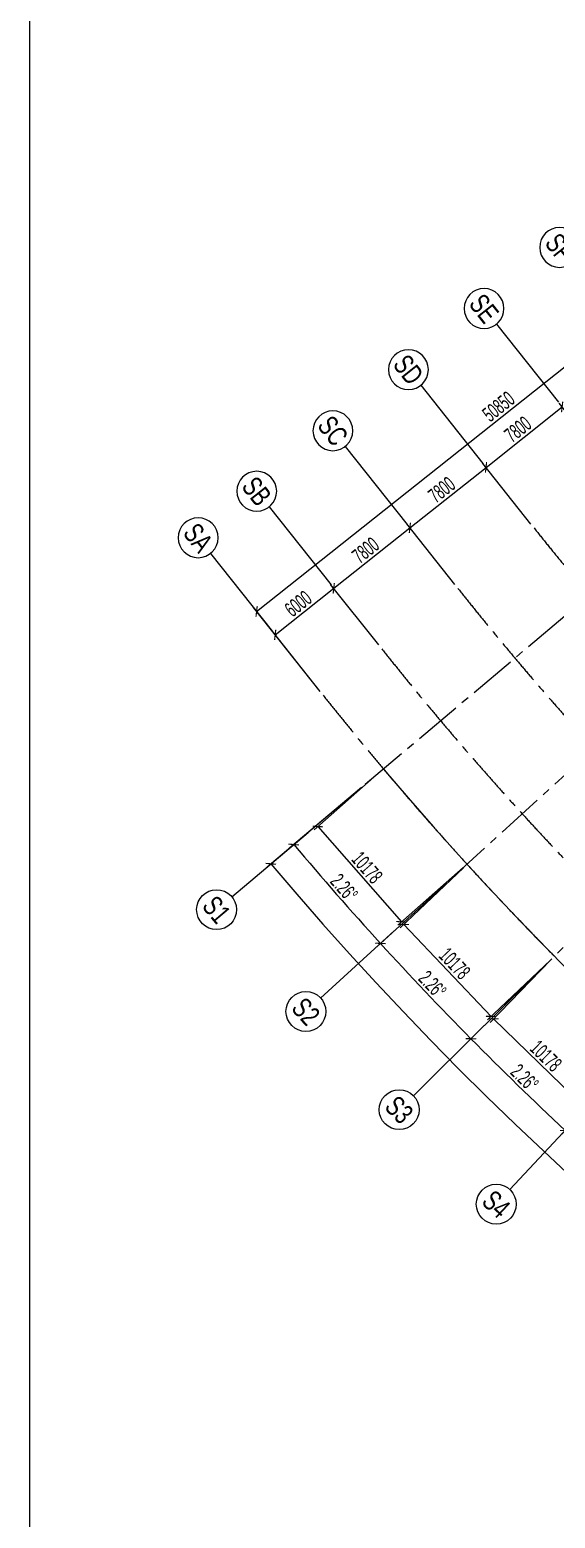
# Model space of a CAD drawing. Extents: x -668578 to 2331563, y -1202445 to 1620273.
# Drawn here: x 1213563 to 1255734, y 63809 to 183210 of the extents above; entities that cross this region are included whole.
import ezdxf
from ezdxf.enums import TextEntityAlignment as Align

# ---------------------------------------------------------------- set-up
doc = ezdxf.new("R2010")
doc.units = 0
doc.linetypes.add('CENTER2', pattern=[28.575, 19.05, -3.175, 3.175, -3.175])
doc.layers.get('0').update_dxf_attribs({"color": 8})
doc.layers.get('Defpoints').update_dxf_attribs({"color": 8})
for name, color, linetype in [('#标注', 8, 'Continuous'), ('#轴线', 8, 'CENTER2'), ('C-SHET-SHBD', 8, 'Continuous'), ('dim', 8, 'Continuous')]:
    doc.layers.add(name, color=color, linetype=linetype)
doc.styles.add('JHZX', font='jrs.shx', dxfattribs={"width": 0.6, "bigfont": 'jhz.shx'})
doc.styles.add('XD2008', font='xd-hzs.shx', dxfattribs={"width": 0.7, "bigfont": 'xd-hztxt.shx'})
doc.dimstyles.new('JZBZ-400', dxfattribs={"dimscale": 400, "dimtxt": 3, "dimasz": 1.5, "dimexe": 1, "dimexo": 1, "dimgap": 0.5, "dimtad": 1, "dimdec": 0, "dimdsep": 46, "dimtxsty": 'JHZX', "dimblk1": 'ARCHTICK', "dimblk2": 'ARCHTICK', "dimsah": 1, "dimcen": 0, "dimclrd": 1, "dimclre": 1, "dimclrt": 2, "dimazin": 2, "dimtfac": 1, "dimtdec": 0, "dimtix": 1, "dimtmove": 0, "dimatfit": 3, "dimfxl": 0, "dimtolj": 1, "dimlwd": -1, "dimlwe": -1, "dimarcsym": 0})

# ---------------------------------------------------------------- blocks, each defined once
blk = doc.blocks.new('_ARCHTICK')
at = {"color": 0, "linetype": 'ByBlock', "const_width": 0.15}
blk.add_lwpolyline([(-0.5, -0.5), (0.5, 0.5)], dxfattribs=at)
blk = doc.blocks.new('*D2939')
at = {"layer": '#标注', "ltscale": 300, "transparency": 16777216}
for p, q in [((-1773, -1481), (-9342, -7863)), ((165914, -92056), (164727, -101884))]:
    blk.add_line(p, q, dxfattribs=at)
blk.add_arc((197092, 166179), 269610, 220.13382, 263.11563, dxfattribs=at)
at = {"layer": 'Defpoints', "color": 0, "ltscale": 300, "transparency": 16777216}
for p in [(197092, 166179), (-1467, -1224), (40380, -53208), (165962, -91659)]:
    blk.add_point(p, dxfattribs=at)
at = {"layer": '#标注', "ltscale": 300, "transparency": 16777216, "xscale": 600, "yscale": 600, "zscale": 600}
for p, rotation in [((-9036, -7605), 130.1338192809485), ((164775, -101487), 353.1156299250187)]:
    blk.add_blockref('_ARCHTICK', p, dxfattribs=dict(at, rotation=rotation))
at = {"layer": '#标注', "ltscale": 300, "transparency": 16777216, "insert": (69342, -70334), "char_height": 1200, "attachment_point": 5, "rotation": 331.62472, "style": 'JHZX'}
blk.add_mtext('\\A1;42.98°', dxfattribs=at)
blk = doc.blocks.new('*D2940')
at = {"layer": '#标注', "ltscale": 300, "transparency": 16777216}
for p, q in [((-1773, -1481), (-7507, -6316)), ((5000, -9200), (-539, -14257))]:
    blk.add_line(p, q, dxfattribs=at)
blk.add_arc((197092, 166179), 267210, 220.13382, 222.39602, dxfattribs=at)
at = {"layer": 'Defpoints', "color": 0, "ltscale": 300, "transparency": 16777216}
for p in [(197092, 166179), (-1467, -1224), (-4917, -8732), (5296, -8931)]:
    blk.add_point(p, dxfattribs=at)
at = {"layer": '#标注', "ltscale": 300, "transparency": 16777216, "xscale": 600, "yscale": 600, "zscale": 600}
for p, rotation in [((-7201, -6058), 130.1338192809474), ((-243, -13988), 312.3960200208107)]:
    blk.add_blockref('_ARCHTICK', p, dxfattribs=dict(at, rotation=rotation))
at = {"layer": '#标注', "ltscale": 300, "transparency": 16777216, "insert": (-3160, -9529), "char_height": 1200, "attachment_point": 5, "rotation": 311.26492, "style": 'JHZX'}
blk.add_mtext('\\A1;2.26°', dxfattribs=at)
blk = doc.blocks.new('*D2941')
at = {"layer": '#标注', "ltscale": 300, "transparency": 16777216}
for p, q in [((5000, -9200), (-539, -14257)), ((12073, -16646), (6738, -21918))]:
    blk.add_line(p, q, dxfattribs=at)
blk.add_arc((197092, 166179), 267210, 222.39602, 224.65822, dxfattribs=at)
at = {"layer": 'Defpoints', "color": 0, "ltscale": 300, "transparency": 16777216}
for p in [(197092, 166179), (5296, -8931), (2145, -16569), (12357, -16365)]:
    blk.add_point(p, dxfattribs=at)
at = {"layer": '#标注', "ltscale": 300, "transparency": 16777216, "xscale": 600, "yscale": 600, "zscale": 600}
for p, rotation in [((-243, -13988), 132.3960200208112), ((7022, -21637), 314.6582207606716)]:
    blk.add_blockref('_ARCHTICK', p, dxfattribs=dict(at, rotation=rotation))
at = {"layer": '#标注', "ltscale": 300, "transparency": 16777216, "insert": (3932, -17297), "char_height": 1200, "attachment_point": 5, "rotation": 313.52712, "style": 'JHZX'}
blk.add_mtext('\\A1;2.26°', dxfattribs=at)
blk = doc.blocks.new('*D2925')
at = {"layer": '#标注', "ltscale": 300, "transparency": 16777216}
for p, q in [((12073, -16646), (6738, -21918)), ((19433, -23807), (14311, -29285))]:
    blk.add_line(p, q, dxfattribs=at)
blk.add_arc((197092, 166179), 267210, 224.65822, 226.92042, dxfattribs=at)
at = {"layer": 'Defpoints', "color": 0, "ltscale": 300, "transparency": 16777216}
for p in [(197092, 166179), (12357, -16365), (19707, -23515), (9510, -24122)]:
    blk.add_point(p, dxfattribs=at)
at = {"layer": '#标注', "ltscale": 300, "transparency": 16777216, "xscale": 600, "yscale": 600, "zscale": 600}
for p, rotation in [((7022, -21637), 134.658220760671), ((14584, -28993), 316.9204201115836)]:
    blk.add_blockref('_ARCHTICK', p, dxfattribs=dict(at, rotation=rotation))
at = {"layer": '#标注', "ltscale": 300, "transparency": 16777216, "insert": (11325, -24779), "char_height": 1200, "attachment_point": 5, "rotation": 315.78932, "style": 'JHZX'}
blk.add_mtext('\\A1;2.26°', dxfattribs=at)
blk = doc.blocks.new('*D2967')
at = {"layer": '#标注', "ltscale": 300, "transparency": 16777216}
for p, q in [((-10182, 12646), (29648, 44259)), ((34745, 37836), (29399, 44572)), ((-5084, 6223), (-10430, 12960))]:
    blk.add_line(p, q, dxfattribs=at)
at = {"layer": 'Defpoints', "color": 0, "ltscale": 300, "transparency": 16777216}
for p in [(29648, 44259), (34994, 37523), (-4835, 5910)]:
    blk.add_point(p, dxfattribs=at)
at = {"layer": '#标注', "ltscale": 300, "transparency": 16777216, "xscale": 600, "yscale": 600, "zscale": 600}
for p, rotation in [((29648, 44259), 38.4388923763239), ((-10182, 12646), 218.4388923763239)]:
    blk.add_blockref('_ARCHTICK', p, dxfattribs=dict(at, rotation=rotation))
at = {"layer": '#标注', "ltscale": 300, "transparency": 16777216, "insert": (9236, 29079), "char_height": 1200, "attachment_point": 5, "rotation": 38.43889, "style": 'JHZX'}
blk.add_mtext('\\A1;50850', dxfattribs=at)
blk = doc.blocks.new('*D2968')
at = {"layer": '#标注', "ltscale": 300, "transparency": 16777216}
for p, q in [((-8690, 10766), (-3990, 14497)), ((-384, 9954), (-4239, 14810)), ((-5084, 6223), (-8938, 11080))]:
    blk.add_line(p, q, dxfattribs=at)
at = {"layer": 'Defpoints', "color": 0, "ltscale": 300, "transparency": 16777216}
for p in [(-3990, 14497), (-136, 9640), (-4835, 5910)]:
    blk.add_point(p, dxfattribs=at)
at = {"layer": '#标注', "ltscale": 300, "transparency": 16777216, "xscale": 600, "yscale": 600, "zscale": 600}
for p, rotation in [((-3990, 14497), 38.43889237632348), ((-8690, 10766), 218.4388923763235)]:
    blk.add_blockref('_ARCHTICK', p, dxfattribs=dict(at, rotation=rotation))
at = {"layer": '#标注', "ltscale": 300, "transparency": 16777216, "insert": (-6837, 13258), "char_height": 1200, "attachment_point": 5, "rotation": 38.43889, "style": 'JHZX'}
blk.add_mtext('\\A1;6000', dxfattribs=at)
blk = doc.blocks.new('*D2969')
at = {"layer": '#标注', "ltscale": 300, "transparency": 16777216}
for p, q in [((-3990, 14497), (2119, 19346)), ((5725, 14803), (1871, 19659)), ((-384, 9954), (-4239, 14810))]:
    blk.add_line(p, q, dxfattribs=at)
at = {"layer": 'Defpoints', "color": 0, "ltscale": 300, "transparency": 16777216}
for p in [(2119, 19346), (5974, 14489), (-136, 9640)]:
    blk.add_point(p, dxfattribs=at)
at = {"layer": '#标注', "ltscale": 300, "transparency": 16777216, "xscale": 600, "yscale": 600, "zscale": 600}
for p, rotation in [((2119, 19346), 38.43889237632329), ((-3990, 14497), 218.4388923763233)]:
    blk.add_blockref('_ARCHTICK', p, dxfattribs=dict(at, rotation=rotation))
at = {"layer": '#标注', "ltscale": 300, "transparency": 16777216, "insert": (-1433, 17548), "char_height": 1200, "attachment_point": 5, "rotation": 38.43889, "style": 'JHZX'}
blk.add_mtext('\\A1;7800', dxfattribs=at)
blk = doc.blocks.new('*D2970')
at = {"layer": '#标注', "ltscale": 300, "transparency": 16777216}
for p, q in [((2119, 19346), (8229, 24195)), ((11835, 19652), (7980, 24508)), ((5725, 14803), (1871, 19659))]:
    blk.add_line(p, q, dxfattribs=at)
at = {"layer": 'Defpoints', "color": 0, "ltscale": 300, "transparency": 16777216}
for p in [(8229, 24195), (12083, 19338), (5974, 14489)]:
    blk.add_point(p, dxfattribs=at)
at = {"layer": '#标注', "ltscale": 300, "transparency": 16777216, "xscale": 600, "yscale": 600, "zscale": 600}
for p, rotation in [((8229, 24195), 38.43889237632435), ((2119, 19346), 218.4388923763243)]:
    blk.add_blockref('_ARCHTICK', p, dxfattribs=dict(at, rotation=rotation))
at = {"layer": '#标注', "ltscale": 300, "transparency": 16777216, "insert": (4677, 22397), "char_height": 1200, "attachment_point": 5, "rotation": 38.43889, "style": 'JHZX'}
blk.add_mtext('\\A1;7800', dxfattribs=at)
blk = doc.blocks.new('*D2971')
at = {"layer": '#标注', "ltscale": 300, "transparency": 16777216}
for p, q in [((8229, 24195), (14338, 29044)), ((17944, 24501), (14090, 29357)), ((11835, 19652), (7980, 24508))]:
    blk.add_line(p, q, dxfattribs=at)
at = {"layer": 'Defpoints', "color": 0, "ltscale": 300, "transparency": 16777216}
for p in [(14338, 29044), (18193, 24188), (12083, 19338)]:
    blk.add_point(p, dxfattribs=at)
at = {"layer": '#标注', "ltscale": 300, "transparency": 16777216, "xscale": 600, "yscale": 600, "zscale": 600}
for p, rotation in [((14338, 29044), 38.43889237632325), ((8229, 24195), 218.4388923763233)]:
    blk.add_blockref('_ARCHTICK', p, dxfattribs=dict(at, rotation=rotation))
at = {"layer": '#标注', "ltscale": 300, "transparency": 16777216, "insert": (10786, 27246), "char_height": 1200, "attachment_point": 5, "rotation": 38.43889, "style": 'JHZX'}
blk.add_mtext('\\A1;7800', dxfattribs=at)
blk = doc.blocks.new('*U2924')
at = {"linetype": 'ByBlock'}
blk.add_line((0, -20), (0, 0), dxfattribs=at)
blk.add_circle((0, -24), 4, dxfattribs=at)
at = {"color": 253, "linetype": 'ByBlock', "style": 'JHZX', "width": 0.75}
blk.add_attdef('AXES', text='', height=4, dxfattribs=at).set_placement((0, -24), align=Align.MIDDLE_CENTER)
blk = doc.blocks.new('*U2976')
at = {"linetype": 'ByBlock'}
blk.add_line((20, 0), (0, 0), dxfattribs=at)
blk.add_circle((24, 0), 4, dxfattribs=at)
at = {"color": 253, "linetype": 'ByBlock', "style": 'JHZX', "width": 0.75}
blk.add_attdef('AXES', text='', height=4, dxfattribs=at).set_placement((24, 0), align=Align.MIDDLE_CENTER)
blk = doc.blocks.new('*D2993')
at = {"layer": '#标注', "transparency": 16777216}
for p, q in [((-148086, 997), (-153164, -3825)), ((-152874, -3550), (-145864, -10930)), ((-141077, -6382), (-146154, -11205))]:
    blk.add_line(p, q, dxfattribs=at)
at = {"layer": 'Defpoints', "color": 0, "transparency": 16777216}
for p in [(-147796, 1273), (-140787, -6107), (-145864, -10930)]:
    blk.add_point(p, dxfattribs=at)
at = {"layer": '#标注', "transparency": 16777216, "xscale": 600, "yscale": 600, "zscale": 600}
for p, rotation in [((-152874, -3550), 133.526908208765), ((-145864, -10930), 313.526908208765)]:
    blk.add_blockref('_ARCHTICK', p, dxfattribs=dict(at, rotation=rotation))
at = {"layer": '#标注', "transparency": 16777216, "insert": (-148789, -6689), "char_height": 1200, "attachment_point": 5, "rotation": 313.52691, "style": 'JHZX'}
blk.add_mtext('\\A1;10178', dxfattribs=at)
blk = doc.blocks.new('*D3024')
at = {"layer": '#标注', "transparency": 16777216}
for p, q in [((-141066, -6393), (-145949, -11413)), ((-145670, -11126), (-138374, -18223)), ((-133770, -13491), (-138653, -18510))]:
    blk.add_line(p, q, dxfattribs=at)
at = {"layer": 'Defpoints', "color": 0, "transparency": 16777216}
for p in [(-140787, -6107), (-133491, -13204), (-138374, -18223)]:
    blk.add_point(p, dxfattribs=at)
at = {"layer": '#标注', "transparency": 16777216, "xscale": 600, "yscale": 600, "zscale": 600}
for p, rotation in [((-145670, -11126), 135.7893196351563), ((-138374, -18223), 315.7893196351563)]:
    blk.add_blockref('_ARCHTICK', p, dxfattribs=dict(at, rotation=rotation))
at = {"layer": '#标注', "transparency": 16777216, "insert": (-141464, -14101), "char_height": 1200, "attachment_point": 5, "rotation": 315.78932, "style": 'JHZX'}
blk.add_mtext('\\A1;10178', dxfattribs=at)
blk = doc.blocks.new('*D3025')
at = {"layer": '#标注', "transparency": 16777216}
for p, q in [((-154810, 8660), (-160074, 4041)), ((-159773, 4305), (-153060, -3346)), ((-148097, 1009), (-153361, -3610))]:
    blk.add_line(p, q, dxfattribs=at)
at = {"layer": 'Defpoints', "color": 0, "transparency": 16777216}
for p in [(-154509, 8923), (-147796, 1273), (-153060, -3346)]:
    blk.add_point(p, dxfattribs=at)
at = {"layer": '#标注', "transparency": 16777216, "xscale": 600, "yscale": 600, "zscale": 600}
for p, rotation in [((-159773, 4305), 131.2647100337552), ((-153060, -3346), 311.2647100337553)]:
    blk.add_blockref('_ARCHTICK', p, dxfattribs=dict(at, rotation=rotation))
at = {"layer": '#标注', "transparency": 16777216, "insert": (-155815, 1007), "char_height": 1200, "attachment_point": 5, "rotation": 311.26471, "style": 'JHZX'}
blk.add_mtext('\\A1;10178', dxfattribs=at)
blk = doc.blocks.new('A3文本框')
at = {"layer": 'Defpoints', "ltscale": 500}
blk.add_lwpolyline([(10, -10), (-420, -10), (-420, 297), (10, 297)], close=True, dxfattribs=at)
at = {"layer": 'C-SHET-SHBD', "style": 'XD2008', "width": 0.7}
for tag, height, p in [('子项名称', 4.5, (-37.49, 35.41)), ('图名', 4.5, (-37.49, 24.27)), ('比例', 3, (-56.3, 8.25)), ('MQJD-01', 3, (-13.24, 2.27))]:
    blk.add_attdef(tag, text='', height=height, dxfattribs=at).set_placement(p, align=Align.CENTER)
blk = doc.blocks.new('A$Caccc0cd0')
at = {"layer": '#标注'}
for p1, p2, picture, middle in [((-154509.1, 8923.4), (-147796.3, 1272.8), '*D3025', (-155815.2, 1007.1)), ((-147796.3, 1272.8), (-140786.8, -6106.7), '*D2993', (-148788.9, -6688.8)), ((-140786.8, -6106.7), (-133491.3, -13203.9), '*D3024', (-141464.3, -14101.4))]:
    dim = blk.add_aligned_dim(p1=p1, p2=p2, distance=-7002.8, dimstyle='JZBZ-400', override={"dimclrd": 256, "dimclre": 256, "dimclrt": 256}, dxfattribs=at)
    dim.commit()
    dim.dimension.update_dxf_attribs({"geometry": picture, "text_midpoint": middle})
blk = doc.blocks.new('DSGDFG')
at = {"layer": '#标注', "ltscale": 300}
blk.add_arc((197092.2, 166179.2), 257800, 220.136073, 263.11563, dxfattribs=at)
at = {"layer": '#轴线', "ltscale": 200}
for p, q in [((-1467, -1223.5), (52211.6, 44032.2)), ((5300.7, -8926), (57146, 38408.6)), ((62298.5, 32984.1), (12368.2, -16353.9))]:
    blk.add_line(p, q, dxfattribs=at)
for radius in [236200, 244000, 251800, 257800]:
    blk.add_arc((197092.2, 166179.2), radius, 218.438892, 265.140584, dxfattribs=at)
at = {"layer": '#标注', "ltscale": 300}
blk.add_blockref('A$Caccc0cd0', (154502.6, -8915.6), dxfattribs=at)
at = {"layer": '#标注'}
ref = blk.add_blockref('*U2976', (20105, 34323.6), dxfattribs=dict(at, xscale=-400, yscale=400, rotation=308.4388857012392))
ref.add_attrib('AXES', 'SF', dxfattribs={"layer": '0', "color": 253, "linetype": 'ByBlock', "height": 1600, "rotation": 308.438886, "style": 'JHZX', "width": 0.75}).set_placement((14136.9, 41843), align=Align.MIDDLE_CENTER)
ref = blk.add_blockref('*U2976', (14039.2, 29420), dxfattribs=dict(at, xscale=-400, yscale=400, rotation=308.4388857012392))
ref.add_attrib('AXES', 'SE', dxfattribs={"layer": '0', "color": 253, "linetype": 'ByBlock', "height": 1600, "rotation": 308.438886, "style": 'JHZX', "width": 0.75}).set_placement((8071.1, 36939.4), align=Align.MIDDLE_CENTER)
ref = blk.add_blockref('*U2976', (7973.3, 24516.4), dxfattribs=dict(at, xscale=-400, yscale=400, rotation=308.4388857012392))
ref.add_attrib('AXES', 'SD', dxfattribs={"layer": '0', "color": 253, "linetype": 'ByBlock', "height": 1600, "rotation": 308.438886, "style": 'JHZX', "width": 0.75}).set_placement((2005.2, 32035.8), align=Align.MIDDLE_CENTER)
ref = blk.add_blockref('*U2976', (1907.4, 19612.8), dxfattribs=dict(at, xscale=-400, yscale=400, rotation=308.4388857012392))
ref.add_attrib('AXES', 'SC', dxfattribs={"layer": '0', "color": 253, "linetype": 'ByBlock', "height": 1600, "rotation": 308.438886, "style": 'JHZX', "width": 0.75}).set_placement((-4060.7, 27132.2), align=Align.MIDDLE_CENTER)
ref = blk.add_blockref('*U2976', (-4202.1, 14763.7), dxfattribs=dict(at, xscale=-400, yscale=400, rotation=308.4388857012392))
ref.add_attrib('AXES', 'SB', dxfattribs={"layer": '0', "color": 253, "linetype": 'ByBlock', "height": 1600, "rotation": 308.438886, "style": 'JHZX', "width": 0.75}).set_placement((-10170.2, 22283.1), align=Align.MIDDLE_CENTER)
ref = blk.add_blockref('*U2976', (-8901.7, 11033.6), dxfattribs=dict(at, xscale=-400, yscale=400, rotation=308.4388857012392))
ref.add_attrib('AXES', 'SA', dxfattribs={"layer": '0', "color": 253, "linetype": 'ByBlock', "height": 1600, "rotation": 308.438886, "style": 'JHZX', "width": 0.75}).set_placement((-14869.8, 18553), align=Align.MIDDLE_CENTER)
at = {"layer": '#标注', "linetype": 'ByBlock'}
for p, xscale, yscale, rotation, values in [((-6056.3, -5088.6), 400, 400, 310.1640212727066, {'AXES': 'S1'}), ((862.1, -12973.5), 399.9999999999999, 399.9999999999999, 312.4261032027308, {'AXES': 'S2'}), ((8086.2, -20579.2), 400.0000000000001, 400.0000000000001, 314.6881851327551, {'AXES': 'S3'}), ((15605, -27893.8), 400, 400, 316.9502670627796, {'AXES': 'S4'})]:
    blk.add_blockref('*U2924', p, dxfattribs=dict(at, xscale=xscale, yscale=yscale, rotation=rotation)).add_auto_attribs(values)
at = {"layer": '#标注', "ltscale": 300}
for base, p1, p2, picture, middle in [((40379.7, -53208.3), (-1467, -1223.5), (165961.7, -91658.5), '*D2939', (69341.6, -70334.5)), ((-4916.6, -8731.5), (-1467, -1223.5), (5295.6, -8930.7), '*D2940', (-3159.9, -9529.4)), ((2145, -16569), (5295.6, -8930.7), (12357.1, -16365), '*D2941', (3931.8, -17297)), ((9510.5, -24121.7), (12357.1, -16365), (19706.6, -23514.7), '*D2925', (11324.6, -24778.5))]:
    dim = blk.add_angular_dim_3p(base=base, center=(197092.1, 166179.2), p1=p1, p2=p2, dimstyle='JZBZ-400', override={"dimclrd": 256, "dimclre": 256, "dimclrt": 256}, dxfattribs=at)
    dim.commit()
    dim.dimension.update_dxf_attribs({"geometry": picture, "text_midpoint": middle})
for p1, p2, distance, picture, middle in [((-4835.3, 5910.2), (34994.1, 37522.6), 8600, '*D2967', (9235.6, 29079.1)), ((12083.4, 19338.5), (18192.9, 24187.6), 6200, '*D2971', (10786.4, 27245.9)), ((5973.9, 14489.4), (12083.4, 19338.5), 6200, '*D2970', (4676.9, 22396.8)), ((-135.6, 9640.3), (5973.9, 14489.4), 6200, '*D2969', (-1432.6, 17547.7)), ((-4835.3, 5910.2), (-135.6, 9640.3), 6200, '*D2968', (-6837.2, 13258.1))]:
    dim = blk.add_aligned_dim(p1=p1, p2=p2, distance=distance, dimstyle='JZBZ-400', override={"dimclrd": 256, "dimclre": 256, "dimclrt": 256}, dxfattribs=at)
    dim.commit()
    dim.dimension.update_dxf_attribs({"geometry": picture, "text_midpoint": middle})

msp = doc.modelspace()

# ---------------------------------------------------------------- block references
at = {"layer": '#标注'}
msp.add_blockref('DSGDFG', (1241948.9, 123910), dxfattribs=at)
at = {"layer": 'dim', "color": 0, "xscale": 650, "yscale": 650, "zscale": 650}
msp.add_blockref('A3文本框', (1486562.7, 6142.5), dxfattribs=at)

doc.saveas('drawing.dxf')
